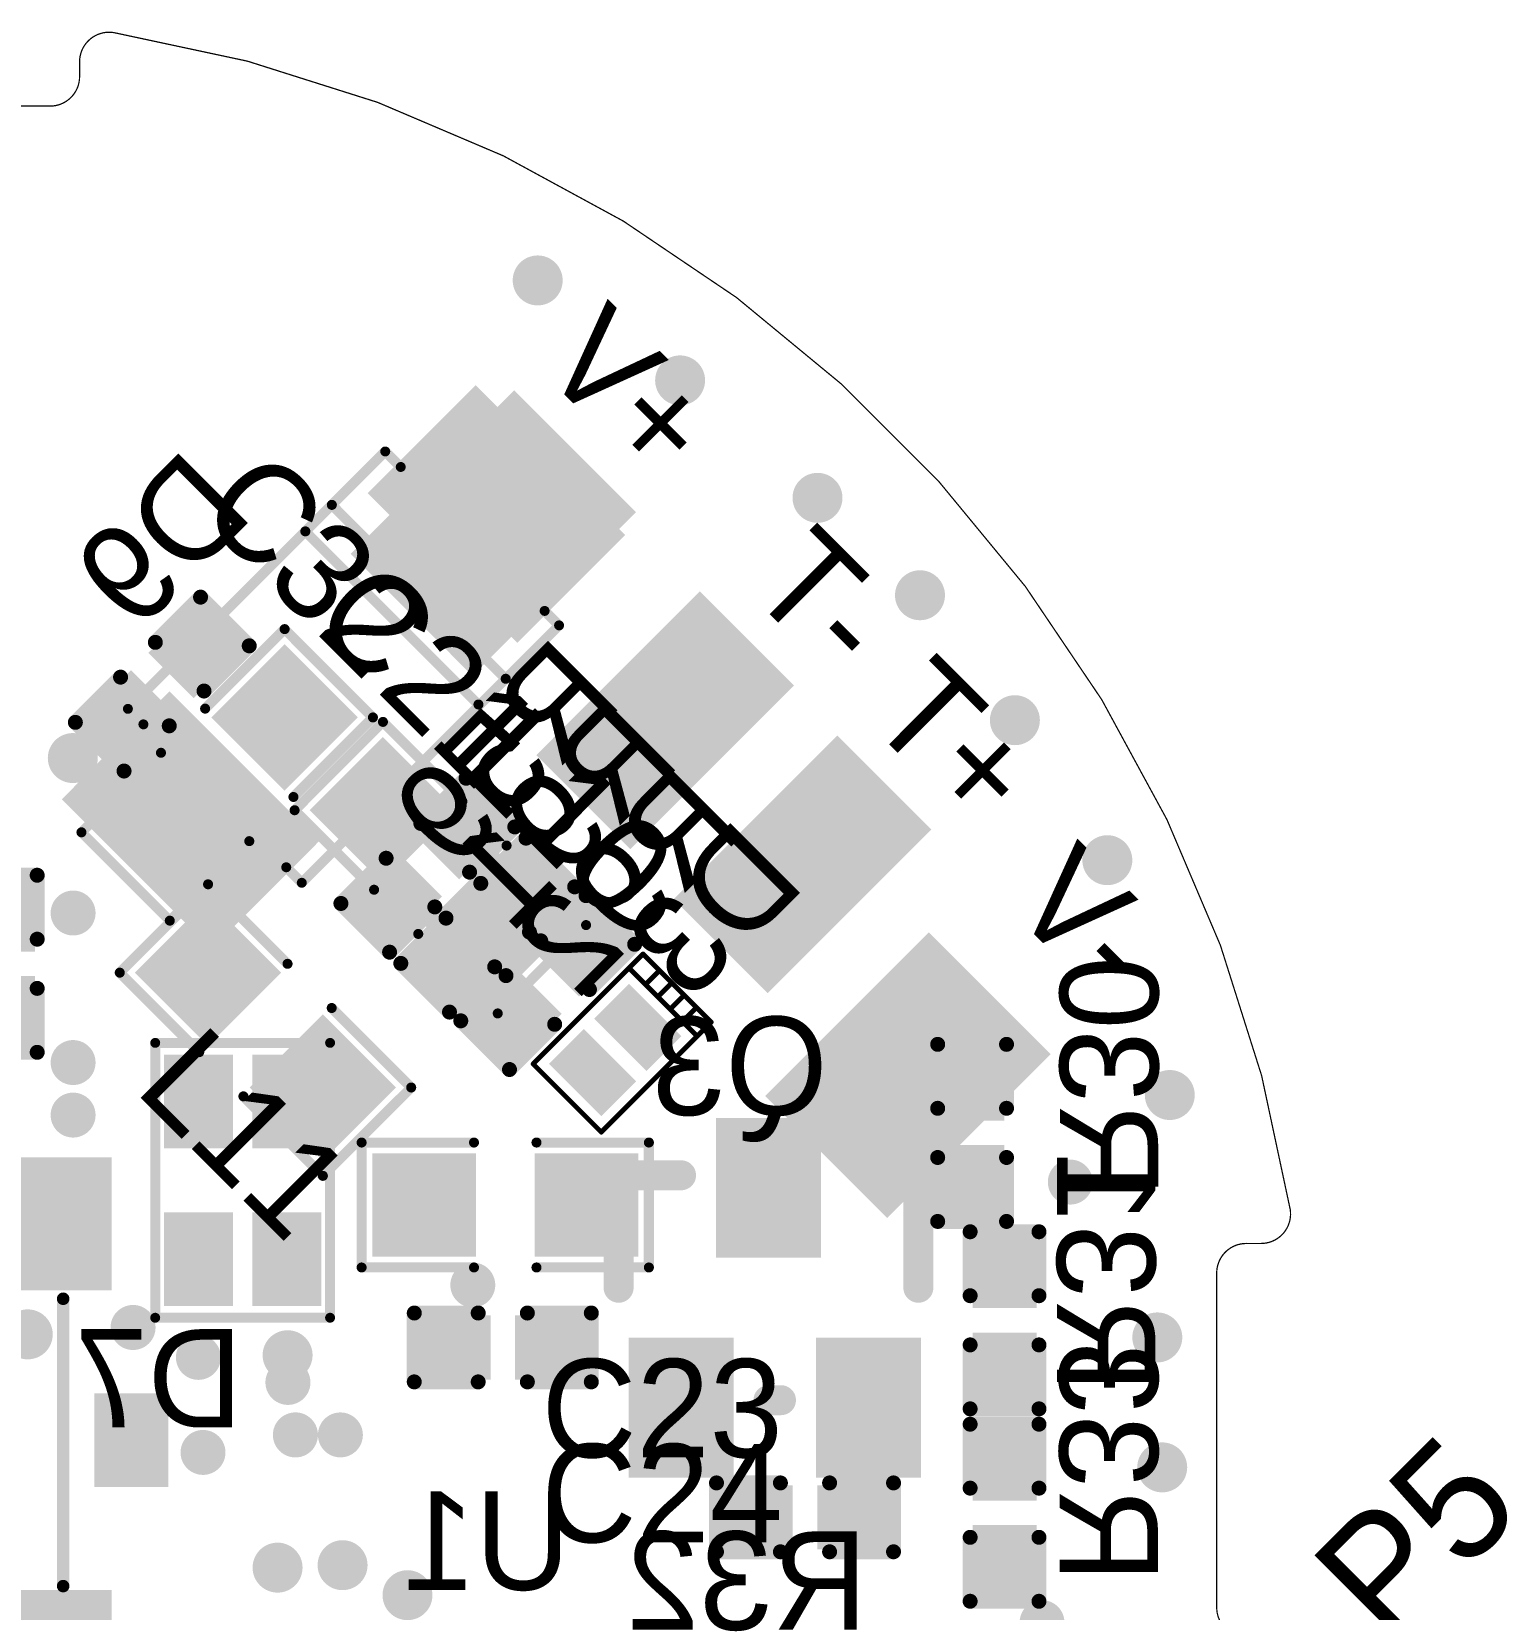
# Model space of a CAD drawing. Extents: x 238.9 to 269.7, y 452.6 to 481.2.
# Drawn here: x 254.73 to 269.74, y 465.21 to 481.25 of the extents above; entities that cross this region are included whole.
import ezdxf

# ---------------------------------------------------------------- set-up
doc = ezdxf.new("R2010")
doc.units = 0
doc.layers.get('0').update_dxf_attribs({"linetype": 'CONTINUOUS'})
for name, color, linetype in [('BOTTOMOVERLAY', 54, 'CONTINUOUS'), ('BOTTOMPASTE', 16, 'CONTINUOUS'), ('BOTTOMSOLDER', 6, 'CONTINUOUS'), ('KEEPOUTLAYER', 6, 'CONTINUOUS'), ('MULTILAYER', 9, 'CONTINUOUS'), ('TOPOVERLAY', 2, 'CONTINUOUS'), ('TOPPASTE', 8, 'CONTINUOUS'), ('TOPSOLDER', 216, 'CONTINUOUS'), ('VIAHOLELAYER', 16, 'CONTINUOUS')]:
    doc.layers.add(name, color=color, linetype=linetype)

# ---------------------------------------------------------------- blocks, each defined once
blk = doc.blocks.new('KEY_P_________B_2')
at = {"layer": 'BOTTOMOVERLAY', "const_width": 0.127}
for points in [[(-0.961, 2.2), (1.071, 2.2)], [(-1.85, -1.483), (-1.85, 1.482)], [(1.833, -1.483), (1.833, 1.438)], [(-1.088, -2.245), (1.071, -2.245)]]:
    blk.add_lwpolyline(points, dxfattribs=at)
at = {"layer": 'BOTTOMOVERLAY', "const_width": 0.0635}
for points in [[(-0.993, 2.2, 1), (-0.929, 2.2, 1)], [(1.039, 2.2, 1), (1.103, 2.2, 1)], [(-1.882, 1.482, 1), (-1.818, 1.482, 1)], [(1.801, 1.438, 1), (1.865, 1.438, 1)], [(-1.882, -1.483, 1), (-1.818, -1.483, 1)], [(1.801, -1.483, 1), (1.865, -1.483, 1)], [(-1.12, -2.245, 1), (-1.056, -2.245, 1)], [(1.039, -2.245, 1), (1.103, -2.245, 1)]]:
    blk.add_lwpolyline(points, format="xyb", close=True, dxfattribs=at)
at = {"layer": 'BOTTOMPASTE'}
for points in [[(-2.25, 1.6), (-1.45, 1.6), (-2.25, 2.8), (-1.45, 2.8)], [(1.45, 1.6), (2.25, 1.6), (1.45, 2.8), (2.25, 2.8)], [(-2.225, 0.4), (-2.825, 0.4), (-2.225, -0.4), (-2.825, -0.4)], [(2.225, -0.4), (2.825, -0.4), (2.225, 0.4), (2.825, 0.4)], [(-2.25, -2.8), (-1.45, -2.8), (-2.25, -1.6), (-1.45, -1.6)], [(1.45, -2.8), (2.25, -2.8), (1.45, -1.6), (2.25, -1.6)]]:
    blk.add_solid(points, dxfattribs=at)
at = {"layer": 'BOTTOMSOLDER'}
for points in [[(-2.326, 1.524), (-1.374, 1.524), (-2.326, 2.876), (-1.374, 2.876)], [(1.374, 1.524), (2.326, 1.524), (1.374, 2.876), (2.326, 2.876)], [(-2.149, 0.476), (-2.901, 0.476), (-2.149, -0.476), (-2.901, -0.476)], [(2.149, -0.476), (2.901, -0.476), (2.149, 0.476), (2.901, 0.476)], [(-2.326, -2.876), (-1.374, -2.876), (-2.326, -1.524), (-1.374, -1.524)], [(1.374, -2.876), (2.326, -2.876), (1.374, -1.524), (2.326, -1.524)]]:
    blk.add_solid(points, dxfattribs=at)
blk = doc.blocks.new('TESTPOINT_PAD_3')
at = {"layer": 'TOPPASTE'}
blk.add_solid([(-1.1, -0.8), (1.1, -0.8), (-1.1, 0.8), (1.1, 0.8)], dxfattribs=at)
at = {"layer": 'TOPSOLDER'}
blk.add_solid([(-1.176, -0.876), (1.176, -0.876), (-1.176, 0.876), (1.176, 0.876)], dxfattribs=at)
blk = doc.blocks.new('TESTPOINT_PAD_4')
at = {"layer": 'TOPPASTE'}
blk.add_solid([(-1.1, -0.8), (1.1, -0.8), (-1.1, 0.8), (1.1, 0.8)], dxfattribs=at)
at = {"layer": 'TOPSOLDER'}
blk.add_solid([(-1.176, -0.876), (1.176, -0.876), (-1.176, 0.876), (1.176, 0.876)], dxfattribs=at)
blk = doc.blocks.new('0402R_B_6')
at = {"layer": 'BOTTOMOVERLAY', "const_width": 0.152}
for points in [[(-0.9, 0.35), (-0.9, -0.35)], [(-0.9, 0.35), (-0.25, 0.35)], [(0.25, 0.35), (0.9, 0.35)], [(0.9, 0.35), (0.9, -0.35)], [(-0.9, -0.35), (-0.25, -0.35)], [(0.25, -0.35), (0.9, -0.35)]]:
    blk.add_lwpolyline(points, dxfattribs=at)
at = {"layer": 'BOTTOMOVERLAY', "const_width": 0.0762}
for points in [[(-0.938, 0.35, 1), (-0.862, 0.35, 1)], [(-0.938, 0.35, 1), (-0.862, 0.35, 1)], [(-0.288, 0.35, 1), (-0.212, 0.35, 1)], [(0.212, 0.35, 1), (0.288, 0.35, 1)], [(0.862, 0.35, 1), (0.938, 0.35, 1)], [(0.862, 0.35, 1), (0.938, 0.35, 1)], [(-0.938, -0.35, 1), (-0.862, -0.35, 1)], [(-0.938, -0.35, 1), (-0.862, -0.35, 1)], [(-0.288, -0.35, 1), (-0.212, -0.35, 1)], [(0.212, -0.35, 1), (0.288, -0.35, 1)], [(0.862, -0.35, 1), (0.938, -0.35, 1)], [(0.862, -0.35, 1), (0.938, -0.35, 1)]]:
    blk.add_lwpolyline(points, format="xyb", close=True, dxfattribs=at)
at = {"layer": 'BOTTOMPASTE'}
for points in [[(-0.8, 0.25), (-0.8, -0.25), (-0.2, 0.25), (-0.2, -0.25)], [(0.2, 0.25), (0.2, -0.25), (0.8, 0.25), (0.8, -0.25)]]:
    blk.add_solid(points, dxfattribs=at)
at = {"layer": 'BOTTOMSOLDER'}
for points in [[(-0.876, 0.326), (-0.876, -0.326), (-0.124, 0.326), (-0.124, -0.326)], [(0.124, 0.326), (0.124, -0.326), (0.876, 0.326), (0.876, -0.326)]]:
    blk.add_solid(points, dxfattribs=at)
blk = doc.blocks.new('0402R_B_7')
at = {"layer": 'BOTTOMOVERLAY', "const_width": 0.152}
for points in [[(-0.9, -0.35), (-0.9, 0.35)], [(-0.25, 0.35), (-0.9, 0.35)], [(0.9, 0.35), (0.25, 0.35)], [(0.9, -0.35), (0.9, 0.35)], [(-0.25, -0.35), (-0.9, -0.35)], [(0.25, -0.35), (0.9, -0.35)]]:
    blk.add_lwpolyline(points, dxfattribs=at)
at = {"layer": 'BOTTOMOVERLAY', "const_width": 0.0762}
for points in [[(-0.938, 0.35, 1), (-0.862, 0.35, 1)], [(-0.938, 0.35, 1), (-0.862, 0.35, 1)], [(-0.288, 0.35, 1), (-0.212, 0.35, 1)], [(0.212, 0.35, 1), (0.288, 0.35, 1)], [(0.862, 0.35, 1), (0.938, 0.35, 1)], [(0.862, 0.35, 1), (0.938, 0.35, 1)], [(-0.938, -0.35, 1), (-0.862, -0.35, 1)], [(-0.938, -0.35, 1), (-0.862, -0.35, 1)], [(-0.288, -0.35, 1), (-0.212, -0.35, 1)], [(0.212, -0.35, 1), (0.288, -0.35, 1)], [(0.862, -0.35, 1), (0.938, -0.35, 1)], [(0.862, -0.35, 1), (0.938, -0.35, 1)]]:
    blk.add_lwpolyline(points, format="xyb", close=True, dxfattribs=at)
at = {"layer": 'BOTTOMPASTE'}
for points in [[(-0.8, 0.25), (-0.8, -0.25), (-0.2, 0.25), (-0.2, -0.25)], [(0.2, 0.25), (0.2, -0.25), (0.8, 0.25), (0.8, -0.25)]]:
    blk.add_solid(points, dxfattribs=at)
at = {"layer": 'BOTTOMSOLDER'}
for points in [[(-0.876, 0.326), (-0.876, -0.326), (-0.124, 0.326), (-0.124, -0.326)], [(0.124, 0.326), (0.124, -0.326), (0.876, 0.326), (0.876, -0.326)]]:
    blk.add_solid(points, dxfattribs=at)
blk = doc.blocks.new('0402R_B_8')
at = {"layer": 'BOTTOMOVERLAY', "const_width": 0.152}
for points in [[(-0.9, 0.35), (-0.9, -0.35)], [(-0.25, 0.35), (-0.9, 0.35)], [(0.9, 0.35), (0.25, 0.35)], [(0.9, 0.35), (0.9, -0.35)], [(-0.25, -0.35), (-0.9, -0.35)], [(0.9, -0.35), (0.25, -0.35)]]:
    blk.add_lwpolyline(points, dxfattribs=at)
at = {"layer": 'BOTTOMOVERLAY', "const_width": 0.0762}
for points in [[(-0.938, 0.35, 1), (-0.862, 0.35, 1)], [(-0.938, 0.35, 1), (-0.862, 0.35, 1)], [(-0.288, 0.35, 1), (-0.212, 0.35, 1)], [(0.212, 0.35, 1), (0.288, 0.35, 1)], [(0.862, 0.35, 1), (0.938, 0.35, 1)], [(0.862, 0.35, 1), (0.938, 0.35, 1)], [(-0.938, -0.35, 1), (-0.862, -0.35, 1)], [(-0.938, -0.35, 1), (-0.862, -0.35, 1)], [(-0.288, -0.35, 1), (-0.212, -0.35, 1)], [(0.212, -0.35, 1), (0.288, -0.35, 1)], [(0.862, -0.35, 1), (0.938, -0.35, 1)], [(0.862, -0.35, 1), (0.938, -0.35, 1)]]:
    blk.add_lwpolyline(points, format="xyb", close=True, dxfattribs=at)
at = {"layer": 'BOTTOMPASTE'}
for points in [[(-0.8, 0.25), (-0.8, -0.25), (-0.2, 0.25), (-0.2, -0.25)], [(0.2, 0.25), (0.2, -0.25), (0.8, 0.25), (0.8, -0.25)]]:
    blk.add_solid(points, dxfattribs=at)
at = {"layer": 'BOTTOMSOLDER'}
for points in [[(-0.876, 0.326), (-0.876, -0.326), (-0.124, 0.326), (-0.124, -0.326)], [(0.124, 0.326), (0.124, -0.326), (0.876, 0.326), (0.876, -0.326)]]:
    blk.add_solid(points, dxfattribs=at)
blk = doc.blocks.new('0402R_B_9')
at = {"layer": 'BOTTOMOVERLAY', "const_width": 0.152}
for points in [[(-0.9, 0.35), (-0.9, -0.35)], [(-0.9, 0.35), (-0.25, 0.35)], [(0.9, 0.35), (0.25, 0.35)], [(0.9, 0.35), (0.9, -0.35)], [(-0.9, -0.35), (-0.25, -0.35)], [(0.9, -0.35), (0.25, -0.35)]]:
    blk.add_lwpolyline(points, dxfattribs=at)
at = {"layer": 'BOTTOMOVERLAY', "const_width": 0.0762}
for points in [[(-0.938, 0.35, 1), (-0.862, 0.35, 1)], [(-0.938, 0.35, 1), (-0.862, 0.35, 1)], [(-0.288, 0.35, 1), (-0.212, 0.35, 1)], [(0.212, 0.35, 1), (0.288, 0.35, 1)], [(0.862, 0.35, 1), (0.938, 0.35, 1)], [(0.862, 0.35, 1), (0.938, 0.35, 1)], [(-0.938, -0.35, 1), (-0.862, -0.35, 1)], [(-0.938, -0.35, 1), (-0.862, -0.35, 1)], [(-0.288, -0.35, 1), (-0.212, -0.35, 1)], [(0.212, -0.35, 1), (0.288, -0.35, 1)], [(0.862, -0.35, 1), (0.938, -0.35, 1)], [(0.862, -0.35, 1), (0.938, -0.35, 1)]]:
    blk.add_lwpolyline(points, format="xyb", close=True, dxfattribs=at)
at = {"layer": 'BOTTOMPASTE'}
for points in [[(-0.8, 0.25), (-0.8, -0.25), (-0.2, 0.25), (-0.2, -0.25)], [(0.2, 0.25), (0.2, -0.25), (0.8, 0.25), (0.8, -0.25)]]:
    blk.add_solid(points, dxfattribs=at)
at = {"layer": 'BOTTOMSOLDER'}
for points in [[(-0.876, 0.326), (-0.876, -0.326), (-0.124, 0.326), (-0.124, -0.326)], [(0.124, 0.326), (0.124, -0.326), (0.876, 0.326), (0.876, -0.326)]]:
    blk.add_solid(points, dxfattribs=at)
blk = doc.blocks.new('0402R_B_10')
at = {"layer": 'BOTTOMOVERLAY', "const_width": 0.152}
for points in [[(-0.9, 0.35), (-0.9, -0.35)], [(-0.9, 0.35), (-0.25, 0.35)], [(0.25, 0.35), (0.9, 0.35)], [(0.9, 0.35), (0.9, -0.35)], [(-0.9, -0.35), (-0.25, -0.35)], [(0.9, -0.35), (0.25, -0.35)]]:
    blk.add_lwpolyline(points, dxfattribs=at)
at = {"layer": 'BOTTOMOVERLAY', "const_width": 0.0762}
for points in [[(-0.938, 0.35, 1), (-0.862, 0.35, 1)], [(-0.938, 0.35, 1), (-0.862, 0.35, 1)], [(-0.288, 0.35, 1), (-0.212, 0.35, 1)], [(0.212, 0.35, 1), (0.288, 0.35, 1)], [(0.862, 0.35, 1), (0.938, 0.35, 1)], [(0.862, 0.35, 1), (0.938, 0.35, 1)], [(-0.938, -0.35, 1), (-0.862, -0.35, 1)], [(-0.938, -0.35, 1), (-0.862, -0.35, 1)], [(-0.288, -0.35, 1), (-0.212, -0.35, 1)], [(0.212, -0.35, 1), (0.288, -0.35, 1)], [(0.862, -0.35, 1), (0.938, -0.35, 1)], [(0.862, -0.35, 1), (0.938, -0.35, 1)]]:
    blk.add_lwpolyline(points, format="xyb", close=True, dxfattribs=at)
at = {"layer": 'BOTTOMPASTE'}
for points in [[(-0.8, 0.25), (-0.8, -0.25), (-0.2, 0.25), (-0.2, -0.25)], [(0.2, 0.25), (0.2, -0.25), (0.8, 0.25), (0.8, -0.25)]]:
    blk.add_solid(points, dxfattribs=at)
at = {"layer": 'BOTTOMSOLDER'}
for points in [[(-0.876, 0.326), (-0.876, -0.326), (-0.124, 0.326), (-0.124, -0.326)], [(0.124, 0.326), (0.124, -0.326), (0.876, 0.326), (0.876, -0.326)]]:
    blk.add_solid(points, dxfattribs=at)
blk = doc.blocks.new('TSMT3_B_13')
at = {"layer": 'BOTTOMOVERLAY', "const_width": 0.305}
for points in [[(0.064, 1.041), (-0.064, 1.041)], [(-1.46, -0.102), (-1.46, -1.245)], [(1.587, -0.102), (1.587, -1.245)], [(-0.953, -1.245), (-1.46, -1.245)], [(1.46, -1.245), (0.952, -1.245)]]:
    blk.add_lwpolyline(points, dxfattribs=at)
at = {"layer": 'BOTTOMOVERLAY', "const_width": 0.152}
for points in [[(-0.14, 1.041, 1), (0.013, 1.041, 1)], [(-0.013, 1.041, 1), (0.14, 1.041, 1)], [(-1.537, -0.102, 1), (-1.384, -0.102, 1)], [(1.511, -0.102, 1), (1.664, -0.102, 1)], [(-1.537, -1.245, 1), (-1.384, -1.245, 1)], [(-1.537, -1.245, 1), (-1.384, -1.245, 1)], [(-1.029, -1.245, 1), (-0.876, -1.245, 1)], [(0.876, -1.245, 1), (1.029, -1.245, 1)], [(1.384, -1.245, 1), (1.537, -1.245, 1)], [(1.511, -1.245, 1), (1.664, -1.245, 1)]]:
    blk.add_lwpolyline(points, format="xyb", close=True, dxfattribs=at)
at = {"layer": 'BOTTOMPASTE'}
for points in [[(-1.41, 0.483), (-0.495, 0.483), (-1.41, 1.753), (-0.495, 1.753)], [(0.495, 0.483), (1.41, 0.483), (0.495, 1.753), (1.41, 1.753)], [(-0.394, -1.753), (0.521, -1.753), (-0.394, -0.483), (0.521, -0.483)]]:
    blk.add_solid(points, dxfattribs=at)
at = {"layer": 'BOTTOMSOLDER'}
for points in [[(-1.486, 0.406), (-0.419, 0.406), (-1.486, 1.829), (-0.419, 1.829)], [(0.419, 0.406), (1.486, 0.406), (0.419, 1.829), (1.486, 1.829)], [(-0.47, -1.829), (0.597, -1.829), (-0.47, -0.406), (0.597, -0.406)]]:
    blk.add_solid(points, dxfattribs=at)
blk = doc.blocks.new('L_0603_14')
at = {"layer": 'TOPOVERLAY', "const_width": 0.102}
for points in [[(-1.461, 0.635), (-0.317, 0.635)], [(-1.461, -0.635), (-1.461, 0.635)], [(0.318, 0.635), (1.461, 0.635)], [(1.46, -0.635), (1.461, 0.635)], [(-1.461, -0.635), (-0.318, -0.635)], [(0.317, -0.635), (1.46, -0.635)]]:
    blk.add_lwpolyline(points, dxfattribs=at)
at = {"layer": 'TOPOVERLAY', "const_width": 0.0508}
for points in [[(-1.486, 0.635, 1), (-1.435, 0.635, 1)], [(-1.486, 0.635, 1), (-1.435, 0.635, 1)], [(-0.343, 0.635, 1), (-0.292, 0.635, 1)], [(0.292, 0.635, 1), (0.343, 0.635, 1)], [(1.435, 0.635, 1), (1.486, 0.635, 1)], [(1.435, 0.635, 1), (1.486, 0.635, 1)], [(-1.486, -0.635, 1), (-1.435, -0.635, 1)], [(-1.486, -0.635, 1), (-1.435, -0.635, 1)], [(-0.343, -0.635, 1), (-0.292, -0.635, 1)], [(0.292, -0.635, 1), (0.343, -0.635, 1)], [(1.435, -0.635, 1), (1.486, -0.635, 1)], [(1.435, -0.635, 1), (1.486, -0.635, 1)]]:
    blk.add_lwpolyline(points, format="xyb", close=True, dxfattribs=at)
at = {"layer": 'TOPPASTE'}
for points in [[(-1.276, -0.45), (-0.376, -0.45), (-1.276, 0.45), (-0.376, 0.45)], [(0.375, -0.45), (1.275, -0.45), (0.375, 0.45), (1.275, 0.45)]]:
    blk.add_solid(points, dxfattribs=at)
at = {"layer": 'TOPSOLDER'}
for points in [[(-1.352, -0.526), (-0.299, -0.526), (-1.352, 0.526), (-0.299, 0.526)], [(0.299, -0.526), (1.352, -0.526), (0.299, 0.526), (1.352, 0.526)]]:
    blk.add_solid(points, dxfattribs=at)
blk = doc.blocks.new('L_0603_15')
at = {"layer": 'TOPOVERLAY', "const_width": 0.102}
for points in [[(-1.46, 0.635), (-0.318, 0.635)], [(-1.46, -0.635), (-1.46, 0.635)], [(0.318, 0.635), (1.46, 0.635)], [(1.46, -0.635), (1.46, 0.635)], [(-1.46, -0.635), (-0.318, -0.635)], [(0.318, -0.635), (1.46, -0.635)]]:
    blk.add_lwpolyline(points, dxfattribs=at)
at = {"layer": 'TOPOVERLAY', "const_width": 0.0508}
for points in [[(-1.486, 0.635, 1), (-1.435, 0.635, 1)], [(-1.486, 0.635, 1), (-1.435, 0.635, 1)], [(-0.343, 0.635, 1), (-0.292, 0.635, 1)], [(0.292, 0.635, 1), (0.343, 0.635, 1)], [(1.435, 0.635, 1), (1.486, 0.635, 1)], [(1.435, 0.635, 1), (1.486, 0.635, 1)], [(-1.486, -0.635, 1), (-1.435, -0.635, 1)], [(-1.486, -0.635, 1), (-1.435, -0.635, 1)], [(-0.343, -0.635, 1), (-0.292, -0.635, 1)], [(0.292, -0.635, 1), (0.343, -0.635, 1)], [(1.435, -0.635, 1), (1.486, -0.635, 1)], [(1.435, -0.635, 1), (1.486, -0.635, 1)]]:
    blk.add_lwpolyline(points, format="xyb", close=True, dxfattribs=at)
at = {"layer": 'TOPPASTE'}
for points in [[(-1.275, -0.45), (-0.376, -0.45), (-1.275, 0.45), (-0.376, 0.45)], [(0.376, -0.45), (1.275, -0.45), (0.376, 0.45), (1.275, 0.45)]]:
    blk.add_solid(points, dxfattribs=at)
at = {"layer": 'TOPSOLDER'}
for points in [[(-1.352, -0.526), (-0.299, -0.526), (-1.352, 0.526), (-0.299, 0.526)], [(0.299, -0.526), (1.352, -0.526), (0.299, 0.526), (1.352, 0.526)]]:
    blk.add_solid(points, dxfattribs=at)
blk = doc.blocks.new('0402C_18')
at = {"layer": 'TOPOVERLAY', "const_width": 0.152}
for points in [[(-0.25, 0.35), (-0.9, 0.35)], [(-0.9, -0.35), (-0.9, 0.35)], [(0.9, 0.35), (0.25, 0.35)], [(0.9, -0.35), (0.9, 0.35)], [(-0.25, -0.35), (-0.9, -0.35)], [(0.9, -0.35), (0.25, -0.35)]]:
    blk.add_lwpolyline(points, dxfattribs=at)
at = {"layer": 'TOPOVERLAY', "const_width": 0.0762}
for points in [[(-0.938, 0.35, 1), (-0.862, 0.35, 1)], [(-0.938, 0.35, 1), (-0.862, 0.35, 1)], [(-0.288, 0.35, 1), (-0.212, 0.35, 1)], [(0.212, 0.35, 1), (0.288, 0.35, 1)], [(0.862, 0.35, 1), (0.938, 0.35, 1)], [(0.862, 0.35, 1), (0.938, 0.35, 1)], [(-0.938, -0.35, 1), (-0.862, -0.35, 1)], [(-0.938, -0.35, 1), (-0.862, -0.35, 1)], [(-0.288, -0.35, 1), (-0.212, -0.35, 1)], [(0.212, -0.35, 1), (0.288, -0.35, 1)], [(0.862, -0.35, 1), (0.938, -0.35, 1)], [(0.862, -0.35, 1), (0.938, -0.35, 1)]]:
    blk.add_lwpolyline(points, format="xyb", close=True, dxfattribs=at)
at = {"layer": 'TOPPASTE'}
for points in [[(-0.2, -0.25), (-0.2, 0.25), (-0.8, -0.25), (-0.8, 0.25)], [(0.8, -0.25), (0.8, 0.25), (0.2, -0.25), (0.2, 0.25)]]:
    blk.add_solid(points, dxfattribs=at)
at = {"layer": 'TOPSOLDER'}
for points in [[(-0.124, -0.326), (-0.124, 0.326), (-0.876, -0.326), (-0.876, 0.326)], [(0.876, -0.326), (0.876, 0.326), (0.124, -0.326), (0.124, 0.326)]]:
    blk.add_solid(points, dxfattribs=at)
blk = doc.blocks.new('0402C_19')
at = {"layer": 'TOPOVERLAY', "const_width": 0.152}
for points in [[(-0.25, 0.35), (-0.9, 0.35)], [(-0.9, -0.35), (-0.9, 0.35)], [(0.9, 0.35), (0.25, 0.35)], [(0.9, -0.35), (0.9, 0.35)], [(-0.25, -0.35), (-0.9, -0.35)], [(0.9, -0.35), (0.25, -0.35)]]:
    blk.add_lwpolyline(points, dxfattribs=at)
at = {"layer": 'TOPOVERLAY', "const_width": 0.0762}
for points in [[(-0.938, 0.35, 1), (-0.862, 0.35, 1)], [(-0.938, 0.35, 1), (-0.862, 0.35, 1)], [(-0.288, 0.35, 1), (-0.212, 0.35, 1)], [(0.212, 0.35, 1), (0.288, 0.35, 1)], [(0.862, 0.35, 1), (0.938, 0.35, 1)], [(0.862, 0.35, 1), (0.938, 0.35, 1)], [(-0.938, -0.35, 1), (-0.862, -0.35, 1)], [(-0.938, -0.35, 1), (-0.862, -0.35, 1)], [(-0.288, -0.35, 1), (-0.212, -0.35, 1)], [(0.212, -0.35, 1), (0.288, -0.35, 1)], [(0.862, -0.35, 1), (0.938, -0.35, 1)], [(0.862, -0.35, 1), (0.938, -0.35, 1)]]:
    blk.add_lwpolyline(points, format="xyb", close=True, dxfattribs=at)
at = {"layer": 'TOPPASTE'}
for points in [[(-0.2, -0.25), (-0.2, 0.25), (-0.8, -0.25), (-0.8, 0.25)], [(0.8, -0.25), (0.8, 0.25), (0.2, -0.25), (0.2, 0.25)]]:
    blk.add_solid(points, dxfattribs=at)
at = {"layer": 'TOPSOLDER'}
for points in [[(-0.124, -0.326), (-0.124, 0.326), (-0.876, -0.326), (-0.876, 0.326)], [(0.876, -0.326), (0.876, 0.326), (0.124, -0.326), (0.124, 0.326)]]:
    blk.add_solid(points, dxfattribs=at)
blk = doc.blocks.new('0603C_20')
at = {"layer": 'TOPOVERLAY', "const_width": 0.102}
for points in [[(-0.318, 0.635), (-1.46, 0.635)], [(-1.46, 0.635), (-1.46, -0.635)], [(1.46, 0.635), (0.318, 0.635)], [(1.46, 0.635), (1.46, -0.635)], [(-0.318, -0.635), (-1.46, -0.635)], [(1.46, -0.635), (0.318, -0.635)]]:
    blk.add_lwpolyline(points, dxfattribs=at)
at = {"layer": 'TOPOVERLAY', "const_width": 0.0508}
for points in [[(-1.486, 0.635, 1), (-1.435, 0.635, 1)], [(-1.486, 0.635, 1), (-1.435, 0.635, 1)], [(-0.343, 0.635, 1), (-0.292, 0.635, 1)], [(0.292, 0.635, 1), (0.343, 0.635, 1)], [(1.435, 0.635, 1), (1.486, 0.635, 1)], [(1.435, 0.635, 1), (1.486, 0.635, 1)], [(-1.486, -0.635, 1), (-1.435, -0.635, 1)], [(-1.486, -0.635, 1), (-1.435, -0.635, 1)], [(-0.343, -0.635, 1), (-0.292, -0.635, 1)], [(0.292, -0.635, 1), (0.343, -0.635, 1)], [(1.435, -0.635, 1), (1.486, -0.635, 1)], [(1.435, -0.635, 1), (1.486, -0.635, 1)]]:
    blk.add_lwpolyline(points, format="xyb", close=True, dxfattribs=at)
at = {"layer": 'TOPPASTE'}
for points in [[(-1.275, -0.45), (-0.376, -0.45), (-1.275, 0.45), (-0.376, 0.45)], [(0.376, -0.45), (1.275, -0.45), (0.376, 0.45), (1.275, 0.45)]]:
    blk.add_solid(points, dxfattribs=at)
at = {"layer": 'TOPSOLDER'}
for points in [[(-1.352, -0.526), (-0.299, -0.526), (-1.352, 0.526), (-0.299, 0.526)], [(0.299, -0.526), (1.352, -0.526), (0.299, 0.526), (1.352, 0.526)]]:
    blk.add_solid(points, dxfattribs=at)
blk = doc.blocks.new('0603C_21')
at = {"layer": 'TOPOVERLAY', "const_width": 0.102}
for points in [[(-0.318, 0.635), (-1.46, 0.635)], [(-1.46, -0.635), (-1.46, 0.635)], [(1.46, 0.635), (0.318, 0.635)], [(1.46, -0.635), (1.46, 0.635)], [(-0.318, -0.635), (-1.46, -0.635)], [(1.46, -0.635), (0.318, -0.635)]]:
    blk.add_lwpolyline(points, dxfattribs=at)
at = {"layer": 'TOPOVERLAY', "const_width": 0.0508}
for points in [[(-1.486, 0.635, 1), (-1.435, 0.635, 1)], [(-1.486, 0.635, 1), (-1.435, 0.635, 1)], [(-0.343, 0.635, 1), (-0.292, 0.635, 1)], [(0.292, 0.635, 1), (0.343, 0.635, 1)], [(1.435, 0.635, 1), (1.486, 0.635, 1)], [(1.435, 0.635, 1), (1.486, 0.635, 1)], [(-1.486, -0.635, 1), (-1.435, -0.635, 1)], [(-1.486, -0.635, 1), (-1.435, -0.635, 1)], [(-0.343, -0.635, 1), (-0.292, -0.635, 1)], [(0.292, -0.635, 1), (0.343, -0.635, 1)], [(1.435, -0.635, 1), (1.486, -0.635, 1)], [(1.435, -0.635, 1), (1.486, -0.635, 1)]]:
    blk.add_lwpolyline(points, format="xyb", close=True, dxfattribs=at)
at = {"layer": 'TOPPASTE'}
for points in [[(-1.275, -0.45), (-0.376, -0.45), (-1.275, 0.45), (-0.376, 0.45)], [(0.376, -0.45), (1.275, -0.45), (0.376, 0.45), (1.275, 0.45)]]:
    blk.add_solid(points, dxfattribs=at)
at = {"layer": 'TOPSOLDER'}
for points in [[(-1.352, -0.526), (-0.299, -0.526), (-1.352, 0.526), (-0.299, 0.526)], [(0.299, -0.526), (1.352, -0.526), (0.299, 0.526), (1.352, 0.526)]]:
    blk.add_solid(points, dxfattribs=at)
blk = doc.blocks.new('0402C_40')
at = {"layer": 'TOPOVERLAY', "const_width": 0.152}
for points in [[(-0.9, -0.35), (-0.9, 0.35)], [(-0.9, 0.35), (-0.25, 0.35)], [(0.9, 0.35), (0.25, 0.35)], [(0.9, -0.35), (0.9, 0.35)], [(-0.25, -0.35), (-0.9, -0.35)], [(0.9, -0.35), (0.25, -0.35)]]:
    blk.add_lwpolyline(points, dxfattribs=at)
at = {"layer": 'TOPOVERLAY', "const_width": 0.0762}
for points in [[(-0.938, 0.35, 1), (-0.862, 0.35, 1)], [(-0.938, 0.35, 1), (-0.862, 0.35, 1)], [(-0.288, 0.35, 1), (-0.212, 0.35, 1)], [(0.212, 0.35, 1), (0.288, 0.35, 1)], [(0.862, 0.35, 1), (0.938, 0.35, 1)], [(0.862, 0.35, 1), (0.938, 0.35, 1)], [(-0.938, -0.35, 1), (-0.862, -0.35, 1)], [(-0.938, -0.35, 1), (-0.862, -0.35, 1)], [(-0.288, -0.35, 1), (-0.212, -0.35, 1)], [(0.212, -0.35, 1), (0.288, -0.35, 1)], [(0.862, -0.35, 1), (0.938, -0.35, 1)], [(0.862, -0.35, 1), (0.938, -0.35, 1)]]:
    blk.add_lwpolyline(points, format="xyb", close=True, dxfattribs=at)
at = {"layer": 'TOPPASTE'}
for points in [[(-0.2, -0.25), (-0.2, 0.25), (-0.8, -0.25), (-0.8, 0.25)], [(0.8, -0.25), (0.8, 0.25), (0.2, -0.25), (0.2, 0.25)]]:
    blk.add_solid(points, dxfattribs=at)
at = {"layer": 'TOPSOLDER'}
for points in [[(-0.124, -0.326), (-0.124, 0.326), (-0.876, -0.326), (-0.876, 0.326)], [(0.876, -0.326), (0.876, 0.326), (0.124, -0.326), (0.124, 0.326)]]:
    blk.add_solid(points, dxfattribs=at)
blk = doc.blocks.new('TESTPOINT_PAD_69')
at = {"layer": 'TOPPASTE'}
blk.add_solid([(-1.202, 0.354), (0.354, -1.202), (-0.354, 1.202), (1.202, -0.354)], dxfattribs=at)
at = {"layer": 'TOPSOLDER'}
blk.add_solid([(-1.31, 0.354), (0.354, -1.31), (-0.354, 1.31), (1.31, -0.354)], dxfattribs=at)
blk = doc.blocks.new('TESTPOINT_PAD_70')
at = {"layer": 'TOPPASTE'}
blk.add_solid([(-1.202, 0.354), (0.354, -1.202), (-0.354, 1.202), (1.202, -0.354)], dxfattribs=at)
at = {"layer": 'TOPSOLDER'}
blk.add_solid([(-1.31, 0.354), (0.354, -1.31), (-0.354, 1.31), (1.31, -0.354)], dxfattribs=at)
blk = doc.blocks.new('0402R_B_82')
at = {"layer": 'BOTTOMOVERLAY', "const_width": 0.152}
for points in [[(-0.9, 0.35), (-0.25, 0.35)], [(-0.9, 0.35), (-0.9, -0.35)], [(0.25, 0.35), (0.9, 0.35)], [(0.9, 0.35), (0.9, -0.35)], [(-0.9, -0.35), (-0.25, -0.35)], [(0.25, -0.35), (0.9, -0.35)]]:
    blk.add_lwpolyline(points, dxfattribs=at)
at = {"layer": 'BOTTOMOVERLAY', "const_width": 0.0762}
for points in [[(-0.938, 0.35, 1), (-0.862, 0.35, 1)], [(-0.938, 0.35, 1), (-0.862, 0.35, 1)], [(-0.288, 0.35, 1), (-0.212, 0.35, 1)], [(0.212, 0.35, 1), (0.288, 0.35, 1)], [(0.862, 0.35, 1), (0.938, 0.35, 1)], [(0.862, 0.35, 1), (0.938, 0.35, 1)], [(-0.938, -0.35, 1), (-0.862, -0.35, 1)], [(-0.938, -0.35, 1), (-0.862, -0.35, 1)], [(-0.288, -0.35, 1), (-0.212, -0.35, 1)], [(0.212, -0.35, 1), (0.288, -0.35, 1)], [(0.862, -0.35, 1), (0.938, -0.35, 1)], [(0.862, -0.35, 1), (0.938, -0.35, 1)]]:
    blk.add_lwpolyline(points, format="xyb", close=True, dxfattribs=at)
at = {"layer": 'BOTTOMPASTE'}
for points in [[(-0.8, 0.25), (-0.8, -0.25), (-0.2, 0.25), (-0.2, -0.25)], [(0.2, 0.25), (0.2, -0.25), (0.8, 0.25), (0.8, -0.25)]]:
    blk.add_solid(points, dxfattribs=at)
at = {"layer": 'BOTTOMSOLDER'}
for points in [[(-0.876, 0.326), (-0.876, -0.326), (-0.124, 0.326), (-0.124, -0.326)], [(0.124, 0.326), (0.124, -0.326), (0.876, 0.326), (0.876, -0.326)]]:
    blk.add_solid(points, dxfattribs=at)
blk = doc.blocks.new('0402R_B_83')
at = {"layer": 'BOTTOMOVERLAY', "const_width": 0.152}
for points in [[(-0.25, 0.35), (-0.9, 0.35)], [(-0.9, -0.35), (-0.9, 0.35)], [(0.9, 0.35), (0.25, 0.35)], [(0.9, -0.35), (0.9, 0.35)], [(-0.25, -0.35), (-0.9, -0.35)], [(0.9, -0.35), (0.25, -0.35)]]:
    blk.add_lwpolyline(points, dxfattribs=at)
at = {"layer": 'BOTTOMOVERLAY', "const_width": 0.0762}
for points in [[(-0.938, 0.35, 1), (-0.862, 0.35, 1)], [(-0.938, 0.35, 1), (-0.862, 0.35, 1)], [(-0.288, 0.35, 1), (-0.212, 0.35, 1)], [(0.212, 0.35, 1), (0.288, 0.35, 1)], [(0.862, 0.35, 1), (0.938, 0.35, 1)], [(0.862, 0.35, 1), (0.938, 0.35, 1)], [(-0.938, -0.35, 1), (-0.862, -0.35, 1)], [(-0.938, -0.35, 1), (-0.862, -0.35, 1)], [(-0.288, -0.35, 1), (-0.212, -0.35, 1)], [(0.212, -0.35, 1), (0.288, -0.35, 1)], [(0.862, -0.35, 1), (0.938, -0.35, 1)], [(0.862, -0.35, 1), (0.938, -0.35, 1)]]:
    blk.add_lwpolyline(points, format="xyb", close=True, dxfattribs=at)
at = {"layer": 'BOTTOMPASTE'}
for points in [[(-0.8, 0.25), (-0.8, -0.25), (-0.2, 0.25), (-0.2, -0.25)], [(0.2, 0.25), (0.2, -0.25), (0.8, 0.25), (0.8, -0.25)]]:
    blk.add_solid(points, dxfattribs=at)
at = {"layer": 'BOTTOMSOLDER'}
for points in [[(-0.876, 0.326), (-0.876, -0.326), (-0.124, 0.326), (-0.124, -0.326)], [(0.124, 0.326), (0.124, -0.326), (0.876, 0.326), (0.876, -0.326)]]:
    blk.add_solid(points, dxfattribs=at)
blk = doc.blocks.new('DFN1006_2L_B_88')
at = {"layer": 'BOTTOMOVERLAY', "const_width": 0.05}
for points in [[(0.69, 0.49), (-0.89, 0.49)], [(-0.89, -0.49), (-0.89, 0.49)], [(-0.69, -0.49), (-0.69, 0.49)], [(0.69, -0.49), (0.69, 0.49)], [(-0.69, 0.279), (-0.89, 0.279)], [(-0.69, 0.102), (-0.89, 0.102)], [(-0.69, -0.076), (-0.89, -0.076)], [(-0.69, -0.254), (-0.89, -0.254)], [(0.69, -0.49), (-0.89, -0.49)]]:
    blk.add_lwpolyline(points, dxfattribs=at)
at = {"layer": 'BOTTOMOVERLAY', "const_width": 0.025}
for points in [[(-0.903, 0.49, 1), (-0.878, 0.49, 1)], [(-0.903, 0.49, 1), (-0.878, 0.49, 1)], [(-0.702, 0.49, 1), (-0.677, 0.49, 1)], [(0.677, 0.49, 1), (0.702, 0.49, 1)], [(0.677, 0.49, 1), (0.702, 0.49, 1)], [(-0.903, 0.279, 1), (-0.878, 0.279, 1)], [(-0.702, 0.279, 1), (-0.677, 0.279, 1)], [(-0.903, 0.102, 1), (-0.878, 0.102, 1)], [(-0.702, 0.102, 1), (-0.677, 0.102, 1)], [(-0.903, -0.076, 1), (-0.878, -0.076, 1)], [(-0.702, -0.076, 1), (-0.677, -0.076, 1)], [(-0.903, -0.254, 1), (-0.878, -0.254, 1)], [(-0.702, -0.254, 1), (-0.677, -0.254, 1)], [(-0.903, -0.49, 1), (-0.878, -0.49, 1)], [(-0.903, -0.49, 1), (-0.878, -0.49, 1)], [(-0.702, -0.49, 1), (-0.677, -0.49, 1)], [(0.677, -0.49, 1), (0.702, -0.49, 1)], [(0.677, -0.49, 1), (0.702, -0.49, 1)]]:
    blk.add_lwpolyline(points, format="xyb", close=True, dxfattribs=at)
at = {"layer": 'BOTTOMPASTE'}
for points in [[(-0.5, -0.3), (-0.15, -0.3), (-0.5, 0.3), (-0.15, 0.3)], [(0.15, -0.3), (0.5, -0.3), (0.15, 0.3), (0.5, 0.3)]]:
    blk.add_solid(points, dxfattribs=at)
at = {"layer": 'BOTTOMSOLDER'}
for points in [[(-0.576, -0.376), (-0.074, -0.376), (-0.576, 0.376), (-0.074, 0.376)], [(0.074, -0.376), (0.576, -0.376), (0.074, 0.376), (0.576, 0.376)]]:
    blk.add_solid(points, dxfattribs=at)
blk = doc.blocks.new('SOD_128_B_89')
at = {"layer": 'BOTTOMOVERLAY', "const_width": 0.102}
for points in [[(4.05, 1.25), (0.35, 1.25)], [(0.35, 1.042), (0.35, 1.25)], [(1.118, -1.25), (1.118, 1.25)], [(1.499, -1.25), (1.499, 1.239)], [(4.05, 1.027), (4.05, 1.25)], [(0.35, -1.25), (0.35, -1.027)], [(4.05, -1.25), (4.05, -1.027)], [(4.05, -1.25), (0.35, -1.25)]]:
    blk.add_lwpolyline(points, dxfattribs=at)
at = {"layer": 'BOTTOMOVERLAY', "const_width": 0.051}
for points in [[(0.325, 1.25, 1), (0.375, 1.25, 1)], [(0.325, 1.25, 1), (0.375, 1.25, 1)], [(1.092, 1.25, 1), (1.143, 1.25, 1)], [(1.473, 1.239, 1), (1.524, 1.239, 1)], [(4.025, 1.25, 1), (4.075, 1.25, 1)], [(4.025, 1.25, 1), (4.075, 1.25, 1)], [(0.325, 1.042, 1), (0.375, 1.042, 1)], [(4.025, 1.027, 1), (4.075, 1.027, 1)], [(0.325, -1.027, 1), (0.375, -1.027, 1)], [(4.025, -1.027, 1), (4.075, -1.027, 1)], [(0.325, -1.25, 1), (0.375, -1.25, 1)], [(0.325, -1.25, 1), (0.375, -1.25, 1)], [(1.092, -1.25, 1), (1.143, -1.25, 1)], [(1.473, -1.25, 1), (1.524, -1.25, 1)], [(4.025, -1.25, 1), (4.075, -1.25, 1)], [(4.025, -1.25, 1), (4.075, -1.25, 1)]]:
    blk.add_lwpolyline(points, format="xyb", close=True, dxfattribs=at)
at = {"layer": 'BOTTOMPASTE'}
for points in [[(0.7, 1), (-0.7, 1), (0.7, -1), (-0.7, -1)], [(5.1, 1), (3.7, 1), (5.1, -1), (3.7, -1)]]:
    blk.add_solid(points, dxfattribs=at)
at = {"layer": 'BOTTOMSOLDER'}
for points in [[(0.776, 1.076), (-0.776, 1.076), (0.776, -1.076), (-0.776, -1.076)], [(5.176, 1.076), (3.624, 1.076), (5.176, -1.076), (3.624, -1.076)]]:
    blk.add_solid(points, dxfattribs=at)
blk = doc.blocks.new('19_237B_R6GHBHC_C01_2T_B_1')
at = {"layer": 'BOTTOMOVERLAY', "const_width": 0.102}
for points in [[(1.397, 0.889), (-1.397, 0.889)], [(-1.397, -0.889), (-1.397, 0.889)], [(1.397, -0.889), (1.397, 0.889)], [(1.397, -0.889), (-1.397, -0.889)]]:
    blk.add_lwpolyline(points, dxfattribs=at)
at = {"layer": 'BOTTOMOVERLAY'}
for points, const_width in [([(-1.422, 0.889, 1), (-1.372, 0.889, 1)], 0.0508), ([(-1.422, 0.889, 1), (-1.372, 0.889, 1)], 0.0508), ([(1.372, 0.889, 1), (1.422, 0.889, 1)], 0.0508), ([(1.372, 0.889, 1), (1.422, 0.889, 1)], 0.0508), ([(1.905, 0.457, 1), (1.651, 0.457, 1)], 0.254), ([(1.587, 0.457, 1), (1.714, 0.457, 1)], 0.127), ([(1.841, 0.457, 1), (1.968, 0.457, 1)], 0.127), ([(-1.422, -0.889, 1), (-1.372, -0.889, 1)], 0.0508), ([(-1.422, -0.889, 1), (-1.372, -0.889, 1)], 0.0508), ([(1.372, -0.889, 1), (1.422, -0.889, 1)], 0.0508), ([(1.372, -0.889, 1), (1.422, -0.889, 1)], 0.0508)]:
    blk.add_lwpolyline(points, format="xyb", close=True, dxfattribs=dict(at, const_width=const_width))
at = {"layer": 'BOTTOMPASTE'}
for points in [[(-0.4, 0.725), (-1.2, 0.725), (-0.4, 0.175), (-1.2, 0.175)], [(1.2, 0.725), (0.4, 0.725), (1.2, 0.175), (0.4, 0.175)], [(-0.4, -0.175), (-1.2, -0.175), (-0.4, -0.725), (-1.2, -0.725)], [(1.2, -0.175), (0.4, -0.175), (1.2, -0.725), (0.4, -0.725)]]:
    blk.add_solid(points, dxfattribs=at)
at = {"layer": 'BOTTOMSOLDER'}
for points in [[(-0.324, 0.801), (-1.276, 0.801), (-0.324, 0.099), (-1.276, 0.099)], [(1.276, 0.801), (0.324, 0.801), (1.276, 0.099), (0.324, 0.099)], [(-0.324, -0.099), (-1.276, -0.099), (-0.324, -0.801), (-1.276, -0.801)], [(1.276, -0.099), (0.324, -0.099), (1.276, -0.801), (0.324, -0.801)]]:
    blk.add_solid(points, dxfattribs=at)

msp = doc.modelspace()

# ---------------------------------------------------------------- linework, layer by layer
at = {"layer": 'KEEPOUTLAYER', "const_width": 0.0127}
for points in [[(255.222, 480.939, -0.462706), (255.571, 481.235)], [(255.571, 481.235, -0.321826), (267.531, 469.275)], [(255.222, 480.788, -0.414214), (254.922, 480.488)], [(267.531, 469.276, -0.462706), (267.235, 468.927)], [(266.784, 468.627, -0.414214), (267.084, 468.927)], [(267.084, 464.927, -0.414214), (266.784, 465.227)]]:
    msp.add_lwpolyline(points, format="xyb", dxfattribs=at)
at = {"layer": 'KEEPOUTLAYER', "const_width": 0.00635}
for points in [[(255.568, 481.235, 1), (255.574, 481.235, 1)], [(255.568, 481.235, 1), (255.574, 481.235, 1)], [(255.219, 480.939, 1), (255.225, 480.939, 1)], [(255.219, 480.939, 1), (255.225, 480.939, 1)], [(255.219, 480.788, 1), (255.225, 480.788, 1)], [(255.219, 480.788, 1), (255.225, 480.788, 1)], [(254.919, 480.488, 1), (254.925, 480.488, 1)], [(254.919, 480.488, 1), (254.925, 480.488, 1)], [(267.528, 469.275, 1), (267.534, 469.275, 1)], [(267.528, 469.276, 1), (267.534, 469.276, 1)], [(267.08, 468.927, 1), (267.087, 468.927, 1)], [(267.08, 468.927, 1), (267.087, 468.927, 1)], [(267.232, 468.927, 1), (267.238, 468.927, 1)], [(267.232, 468.927, 1), (267.238, 468.927, 1)], [(266.78, 468.627, 1), (266.787, 468.627, 1)], [(266.78, 468.627, 1), (266.787, 468.627, 1)], [(266.78, 465.227, 1), (266.787, 465.227, 1)], [(266.78, 465.227, 1), (266.787, 465.227, 1)]]:
    msp.add_lwpolyline(points, format="xyb", close=True, dxfattribs=at)
at = {"layer": 'KEEPOUTLAYER', "const_width": 0.0127}
for points in [[(255.222, 480.788), (255.222, 480.939)], [(251.522, 480.488), (254.922, 480.488)], [(267.084, 468.927), (267.235, 468.927)], [(266.784, 465.227), (266.784, 468.627)]]:
    msp.add_lwpolyline(points, dxfattribs=at)
at = {"layer": 'MULTILAYER'}
for points, const_width in [([(259.753, 478.716, 1), (260.007, 478.716, 1)], 0.254), ([(261.201, 477.7, 1), (261.455, 477.7, 1)], 0.254), ([(259.288, 476.75, 1), (259.516, 476.75, 1)], 0.228), ([(262.598, 476.506, 1), (262.852, 476.506, 1)], 0.254), ([(259.934, 476.14, 1), (260.163, 476.14, 1)], 0.228), ([(258.677, 476.104, 1), (258.905, 476.104, 1)], 0.228), ([(259.306, 476.122, 1), (259.534, 476.122, 1)], 0.229), ([(259.324, 475.493, 1), (259.552, 475.493, 1)], 0.228), ([(263.64, 475.516, 1), (263.894, 475.516, 1)], 0.254), ([(261.43, 474.959, 1), (261.684, 474.959, 1)], 0.254), ([(260.994, 474.522, 1), (261.248, 474.522, 1)], 0.254), ([(264.605, 474.246, 1), (264.859, 474.246, 1)], 0.254), ([(255.026, 473.861, 1), (255.28, 473.861, 1)], 0.254), ([(260.471, 473.999, 1), (260.725, 473.999, 1)], 0.254), ([(255.359, 473.484, 1), (255.613, 473.484, 1)], 0.254), ([(262.884, 473.221, 1), (263.138, 473.221, 1)], 0.254), ([(256.012, 473.107, 1), (256.266, 473.107, 1)], 0.254), ([(265.545, 472.823, 1), (265.799, 472.823, 1)], 0.254), ([(262.361, 472.698, 1), (262.615, 472.698, 1)], 0.254), ([(255.042, 472.286, 1), (255.27, 472.286, 1)], 0.229), ([(261.838, 472.175, 1), (262.092, 472.175, 1)], 0.254), ([(263.512, 471.266, 1), (263.741, 471.266, 1)], 0.228), ([(255.042, 470.766, 1), (255.27, 470.766, 1)], 0.229), ([(262.902, 470.62, 1), (263.13, 470.62, 1)], 0.228), ([(263.53, 470.638, 1), (263.759, 470.638, 1)], 0.229), ([(266.18, 470.436, 1), (266.434, 470.436, 1)], 0.254), ([(255.042, 470.232, 1), (255.27, 470.232, 1)], 0.229), ([(263.548, 470.009, 1), (263.777, 470.009, 1)], 0.228), ([(265.181, 469.551, 1), (265.41, 469.551, 1)], 0.228), ([(259.106, 468.505, 1), (259.334, 468.505, 1)], 0.229), ([(254.568, 468.003, 1), (254.822, 468.003, 1)], 0.254), ([(255.651, 468.073, 1), (255.88, 468.073, 1)], 0.229), ([(266.053, 467.972, 1), (266.307, 467.972, 1)], 0.254), ([(256.316, 467.769, 1), (256.544, 467.769, 1)], 0.229), ([(257.226, 467.515, 1), (257.455, 467.515, 1)], 0.229), ([(257.302, 466.981, 1), (257.531, 466.981, 1)], 0.229), ([(257.76, 466.981, 1), (257.988, 466.981, 1)], 0.229), ([(256.363, 466.803, 1), (256.591, 466.803, 1)], 0.229), ([(266.103, 466.651, 1), (266.357, 466.651, 1)], 0.254), ([(257.108, 465.632, 1), (257.362, 465.632, 1)], 0.254), ([(257.769, 465.657, 1), (258.023, 465.657, 1)], 0.254), ([(258.429, 465.352, 1), (258.683, 465.352, 1)], 0.254), ([(264.894, 465.073, 1), (265.122, 465.073, 1)], 0.229)]:
    msp.add_lwpolyline(points, format="xyb", close=True, dxfattribs=dict(at, const_width=const_width))
at = {"layer": 'VIAHOLELAYER', "const_width": 0.127}
for points in [[(259.817, 478.716, 1), (259.944, 478.716, 1)], [(261.265, 477.7, 1), (261.392, 477.7, 1)], [(259.338, 476.75, 1), (259.465, 476.75, 1)], [(262.662, 476.506, 1), (262.789, 476.506, 1)], [(258.728, 476.104, 1), (258.855, 476.104, 1)], [(259.356, 476.122, 1), (259.483, 476.122, 1)], [(259.985, 476.14, 1), (260.112, 476.14, 1)], [(259.374, 475.493, 1), (259.501, 475.493, 1)], [(263.703, 475.516, 1), (263.83, 475.516, 1)], [(261.493, 474.959, 1), (261.62, 474.959, 1)], [(261.057, 474.522, 1), (261.184, 474.522, 1)], [(264.668, 474.246, 1), (264.795, 474.246, 1)], [(260.534, 473.999, 1), (260.661, 473.999, 1)], [(255.089, 473.861, 1), (255.216, 473.861, 1)], [(255.423, 473.484, 1), (255.55, 473.484, 1)], [(262.948, 473.221, 1), (263.075, 473.221, 1)], [(256.076, 473.107, 1), (256.203, 473.107, 1)], [(262.425, 472.698, 1), (262.552, 472.698, 1)], [(265.608, 472.823, 1), (265.735, 472.823, 1)], [(255.093, 472.286, 1), (255.22, 472.286, 1)], [(261.902, 472.175, 1), (262.029, 472.175, 1)], [(263.563, 471.266, 1), (263.69, 471.266, 1)], [(255.093, 470.766, 1), (255.22, 470.766, 1)], [(262.952, 470.62, 1), (263.079, 470.62, 1)], [(263.581, 470.638, 1), (263.708, 470.638, 1)], [(266.243, 470.436, 1), (266.37, 470.436, 1)], [(255.093, 470.232, 1), (255.22, 470.232, 1)], [(263.599, 470.009, 1), (263.726, 470.009, 1)], [(265.232, 469.551, 1), (265.359, 469.551, 1)], [(259.157, 468.505, 1), (259.284, 468.505, 1)], [(255.702, 468.073, 1), (255.829, 468.073, 1)], [(254.632, 468.003, 1), (254.759, 468.003, 1)], [(266.116, 467.972, 1), (266.243, 467.972, 1)], [(256.367, 467.769, 1), (256.494, 467.769, 1)], [(257.277, 467.515, 1), (257.404, 467.515, 1)], [(257.353, 466.981, 1), (257.48, 466.981, 1)], [(257.81, 466.981, 1), (257.937, 466.981, 1)], [(256.413, 466.803, 1), (256.54, 466.803, 1)], [(266.167, 466.651, 1), (266.294, 466.651, 1)], [(257.832, 465.657, 1), (257.959, 465.657, 1)], [(257.172, 465.632, 1), (257.299, 465.632, 1)], [(258.493, 465.352, 1), (258.62, 465.352, 1)]]:
    msp.add_lwpolyline(points, format="xyb", close=True, dxfattribs=at)

# ---------------------------------------------------------------- block references
for name, p, rotation in [('SOD_128_B_89', (259.461, 476.341), 225), ('TESTPOINT_PAD_4', (259.428, 476.149), 225), ('0402C_18', (256.063, 474.613), 225), ('TESTPOINT_PAD_70', (261.176, 474.246), 90), ('0603C_21', (256.723, 473.69), 225), ('L_0603_15', (258.89, 472.747), 315), ('TESTPOINT_PAD_69', (262.573, 472.781), 90), ('0402R_B_6', (258.763, 472.772), 45), ('0402R_B_82', (259.372, 472.163), 45), ('0402C_40', (254.441, 471.77), 270), ('L_0603_14', (257.112, 471.096), 315), ('0402R_B_83', (259.982, 471.579), 225), ('TESTPOINT_PAD_3', (263.645, 470.638), 225), ('DFN1006_2L_B_88', (260.668, 470.893), 225), ('19_237B_R6GHBHC_C01_2T_B_1', (256.88, 469.569), 270), ('0402R_B_10', (264.297, 470.051), 90), ('TSMT3_B_13', (262.29, 468.375), 180), ('0603C_20', (259.55, 469.318), 180), ('KEY_P_________B_2', (253.222, 466.927), 360), ('0402R_B_9', (264.627, 468.146), 90), ('0402C_19', (259.525, 467.87), 180), ('0402R_B_7', (264.627, 466.19), 270), ('0402R_B_8', (262.598, 466.143), 180)]:
    msp.add_blockref(name, p, dxfattribs=dict(rotation=rotation))

# ---------------------------------------------------------------- texts
at = {"layer": 'BOTTOMOVERLAY', "text_generation_flag": 2}
for s, rotation, p in [('D9', 45, (257.01, 476.328)), ('R59', 45, (260.769, 474.423)), ('R91', 45, (261.354, 473.814)), ('R92', 45, (262.014, 473.128)), ('D3', 45, (262.624, 472.569)), ('R30', 270, (265.189, 469.394)), ('R31', 270, (265.16, 467.41)), ('R33', 270, (265.186, 465.479))]:
    msp.add_text(s, height=1, rotation=rotation, dxfattribs=at).set_placement(p)
for s, p in [('Q3', (262.827, 470.232)), ('D7', (256.883, 467.057)), ('U1', (260.211, 465.406)), ('R32', (263.233, 465))]:
    msp.add_text(s, height=1, dxfattribs=at).set_placement(p)
at = {"layer": 'TOPOVERLAY'}
for s, height, rotation, p in [('V+', 1, 315, (259.88, 477.827)), ('C32', 1, 315, (256.401, 476.354)), ('T-', 1, 315, (261.993, 475.569)), ('C21', 1, 315, (257.544, 475.236)), ('T+', 1, 315, (263.208, 474.246)), ('L10', 1, 315, (259.068, 473.738)), ('V-', 1, 315, (264.656, 472.341)), ('L11', 1, 315, (255.766, 470.486)), ('Button_PVT_P5', 1.2, 45, (261.785, 458.066))]:
    msp.add_text(s, height=height, rotation=rotation, dxfattribs=at).set_placement(p)
for s, p in [('C23', (259.919, 466.753)), ('C24', (259.919, 465.889))]:
    msp.add_text(s, height=1, dxfattribs=at).set_placement(p)

doc.saveas('drawing.dxf')
